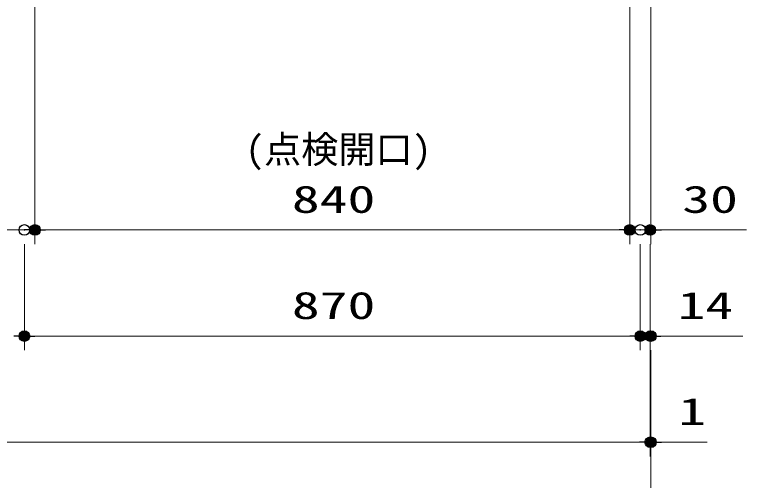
# Model space of a CAD drawing. Units: millimetres, scale not verified. Extents: x -9797 to 9797, y -4555 to 4555.
# Drawn here: x -6258 to -5224, y -3040 to -2382 of the extents above; entities that cross this region are included whole.
import ezdxf
from ezdxf.enums import TextEntityAlignment as Align

# ---------------------------------------------------------------- set-up
doc = ezdxf.new("R2010")
doc.units = ezdxf.units.MM
doc.header["$LTSCALE"] = 30
doc.header["$PDMODE"] = 32
doc.header["$PDSIZE"] = 15
for name, color, linetype, lineweight in [('0-0_0', 7, 'Continuous', 25), ('0-3_寸法ﾚｲﾔｰ', 30, 'Continuous', 13), ('0-4_DEFPOINTS', 7, 'Continuous', 25)]:
    doc.layers.add(name, color=color, linetype=linetype, lineweight=lineweight)
doc.styles.add('ＭＳ ゴシック', font='')
doc.styles.get('ＭＳ ゴシック').set_extended_font_data('MS Gothic')

# ---------------------------------------------------------------- blocks, each defined once
blk = doc.blocks.new('_DOT')
at = {"layer": '0-0_0', "color": 30}
blk.add_line((-15, 0), (-30, 0), dxfattribs=at)
for points in [[(0, 0), (-15, 0), (-14.88, 1.88)], [(0, 0), (-14.88, -1.88), (-15, 0)], [(0, 0), (-14.88, 1.88), (-14.53, 3.73)], [(0, 0), (-14.53, -3.73), (-14.88, -1.88)], [(0, 0), (-14.53, 3.73), (-13.95, 5.52)], [(0, 0), (-13.95, -5.52), (-14.53, -3.73)], [(0, 0), (-13.95, 5.52), (-13.14, 7.23)], [(0, 0), (-13.14, -7.23), (-13.95, -5.52)], [(0, 0), (-13.14, 7.23), (-12.14, 8.82)], [(0, 0), (-12.14, -8.82), (-13.14, -7.23)], [(0, 0), (-12.14, 8.82), (-10.93, 10.27)], [(0, 0), (-10.93, -10.27), (-12.14, -8.82)], [(0, 0), (-10.93, 10.27), (-9.56, 11.56)], [(0, 0), (-9.56, -11.56), (-10.93, -10.27)], [(0, 0), (-9.56, 11.56), (-8.04, 12.66)], [(0, 0), (-8.04, -12.66), (-9.56, -11.56)], [(0, 0), (-8.04, 12.66), (-6.39, 13.57)], [(0, 0), (-6.39, -13.57), (-8.04, -12.66)], [(0, 0), (-6.39, 13.57), (-4.64, 14.27)], [(0, 0), (-4.64, -14.27), (-6.39, -13.57)], [(0, 0), (-4.64, 14.27), (-2.81, 14.73)], [(0, 0), (-2.81, -14.73), (-4.64, -14.27)], [(0, 0), (-2.81, 14.73), (-0.94, 14.97)], [(0, 0), (-0.94, -14.97), (-2.81, -14.73)], [(0, 0), (-0.94, 14.97), (0.94, 14.97)], [(0, 0), (0.94, -14.97), (-0.94, -14.97)], [(0, 0), (0.94, 14.97), (2.81, 14.73)], [(0, 0), (2.81, 14.73), (4.64, 14.27)], [(0, 0), (4.64, 14.27), (6.39, 13.57)], [(0, 0), (6.39, 13.57), (8.04, 12.66)], [(0, 0), (8.04, 12.66), (9.56, 11.56)], [(0, 0), (9.56, 11.56), (10.93, 10.27)], [(0, 0), (10.93, 10.27), (12.14, 8.82)], [(0, 0), (12.14, 8.82), (13.14, 7.23)], [(0, 0), (13.14, 7.23), (13.95, 5.52)], [(0, 0), (13.95, 5.52), (14.53, 3.73)], [(0, 0), (14.53, 3.73), (14.88, 1.88)], [(0, 0), (14.88, 1.88), (15, 0)], [(0, 0), (2.81, -14.73), (0.94, -14.97)], [(0, 0), (4.64, -14.27), (2.81, -14.73)], [(0, 0), (6.39, -13.57), (4.64, -14.27)], [(0, 0), (8.04, -12.66), (6.39, -13.57)], [(0, 0), (9.56, -11.56), (8.04, -12.66)], [(0, 0), (10.93, -10.27), (9.56, -11.56)], [(0, 0), (12.14, -8.82), (10.93, -10.27)], [(0, 0), (13.14, -7.23), (12.14, -8.82)], [(0, 0), (13.95, -5.52), (13.14, -7.23)], [(0, 0), (14.53, -3.73), (13.95, -5.52)], [(0, 0), (14.88, -1.88), (14.53, -3.73)], [(0, 0), (15, 0), (14.88, -1.88)]]:
    blk.add_solid(points, dxfattribs=at)

msp = doc.modelspace()

# ---------------------------------------------------------------- linework, layer by layer
at = {"layer": '0-3_寸法ﾚｲﾔｰ'}
for p, q in [((-6229.02, -1935.93), (-6229.02, -2705.93)), ((-6229.02, -1935.93), (-6229.02, -2705.93)), ((-5389.02, -1935.93), (-5389.02, -2705.93)), ((-5389.02, -1935.93), (-5389.02, -2705.93)), ((-5359.02, -1935.93), (-5359.02, -2705.93)), ((-6244.02, -2685.93), (-6694.02, -2685.93)), ((-5404.02, -2685.93), (-6214.02, -2685.93)), ((-5404.02, -2685.93), (-5419.02, -2685.93)), ((-5359.02, -2685.93), (-5389.02, -2685.93)), ((-5359.02, -2685.93), (-5224.25, -2685.93)), ((-5344.02, -2685.93), (-5329.02, -2685.93)), ((-6244.02, -2705.93), (-6244.02, -2855.93)), ((-6244.02, -2705.93), (-6244.02, -2855.93)), ((-5374.02, -2705.93), (-5374.02, -2855.93)), ((-5374.02, -2705.93), (-5374.02, -2855.93)), ((-5360.02, -2705.93), (-5360.02, -3005.93)), ((-5360.02, -2705.93), (-5360.02, -2855.93)), ((-5389.02, -2835.93), (-6229.02, -2835.93)), ((-5389.02, -2835.93), (-5404.02, -2835.93)), ((-5360.02, -2835.93), (-5374.02, -2835.93)), ((-5360.02, -2835.93), (-5229.02, -2835.93)), ((-5345.02, -2835.93), (-5330.02, -2835.93)), ((-5360.02, -2855.93), (-5360.02, -3005.93)), ((-5359.02, -2855.93), (-5359.02, -3155.93)), ((-5359.02, -2855.93), (-5359.02, -3005.93)), ((-7443.02, -2985.93), (-5375.02, -2985.93)), ((-5375.02, -2985.93), (-5390.02, -2985.93)), ((-5360.02, -2985.93), (-5359.02, -2985.93)), ((-5359.02, -2985.93), (-5279.49, -2985.93)), ((-5344.02, -2985.93), (-5329.02, -2985.93))]:
    msp.add_line(p, q, dxfattribs=at)
at = {"layer": '0-4_DEFPOINTS'}
for p in [(-6244.02, -2685.93), (-6244.02, -2685.93), (-6229.02, -2685.93), (-5389.02, -2685.93), (-5374.02, -2685.93), (-5360.02, -2685.93), (-6244.02, -2835.93), (-5374.02, -2835.93), (-5360.02, -2835.93), (-5359.02, -2835.93), (-5359.02, -2835.93), (-5360.02, -2985.93), (-5359.02, -2985.93)]:
    msp.add_point(p, dxfattribs=at)

# ---------------------------------------------------------------- block references
at = {"layer": '0-3_寸法ﾚｲﾔｰ', "xscale": 0.5, "yscale": 0.5}
for p in [(-6229.02, -2685.93), (-5389.02, -2685.93), (-5389.02, -2685.93), (-6244.02, -2835.93), (-5374.02, -2835.93), (-5374.02, -2835.93), (-5360.02, -2985.93), (-5360.02, -2985.93)]:
    msp.add_blockref('_DOT', p, dxfattribs=at)
at = {"layer": '0-3_寸法ﾚｲﾔｰ', "xscale": 0.5, "yscale": 0.5, "rotation": 180}
for p in [(-6229.02, -2685.93), (-5359.02, -2685.93), (-6244.02, -2835.93), (-5360.02, -2835.93), (-5359.02, -2985.93)]:
    msp.add_blockref('_DOT', p, dxfattribs=at)

# ---------------------------------------------------------------- texts
at = {"layer": '0-3_寸法ﾚｲﾔｰ', "style": 'ＭＳ ゴシック'}
msp.add_text('(点検開口)', height=38.48, dxfattribs=at).set_placement((-5931.68, -2602.85), align=Align.BOTTOM_LEFT)
at = {"layer": '0-3_寸法ﾚｲﾔｰ', "style": 'ＭＳ ゴシック', "width": 1.5}
for s, p in [('840', (-5866.16, -2673.33)), ('30', (-5314.73, -2673.33)), ('870', (-5866.16, -2823.33)), ('14', (-5321.4, -2823.33)), ('1', (-5320.45, -2973.33))]:
    msp.add_text(s, height=38.49, dxfattribs=at).set_placement(p, align=Align.BOTTOM_LEFT)

doc.saveas('drawing.dxf')
